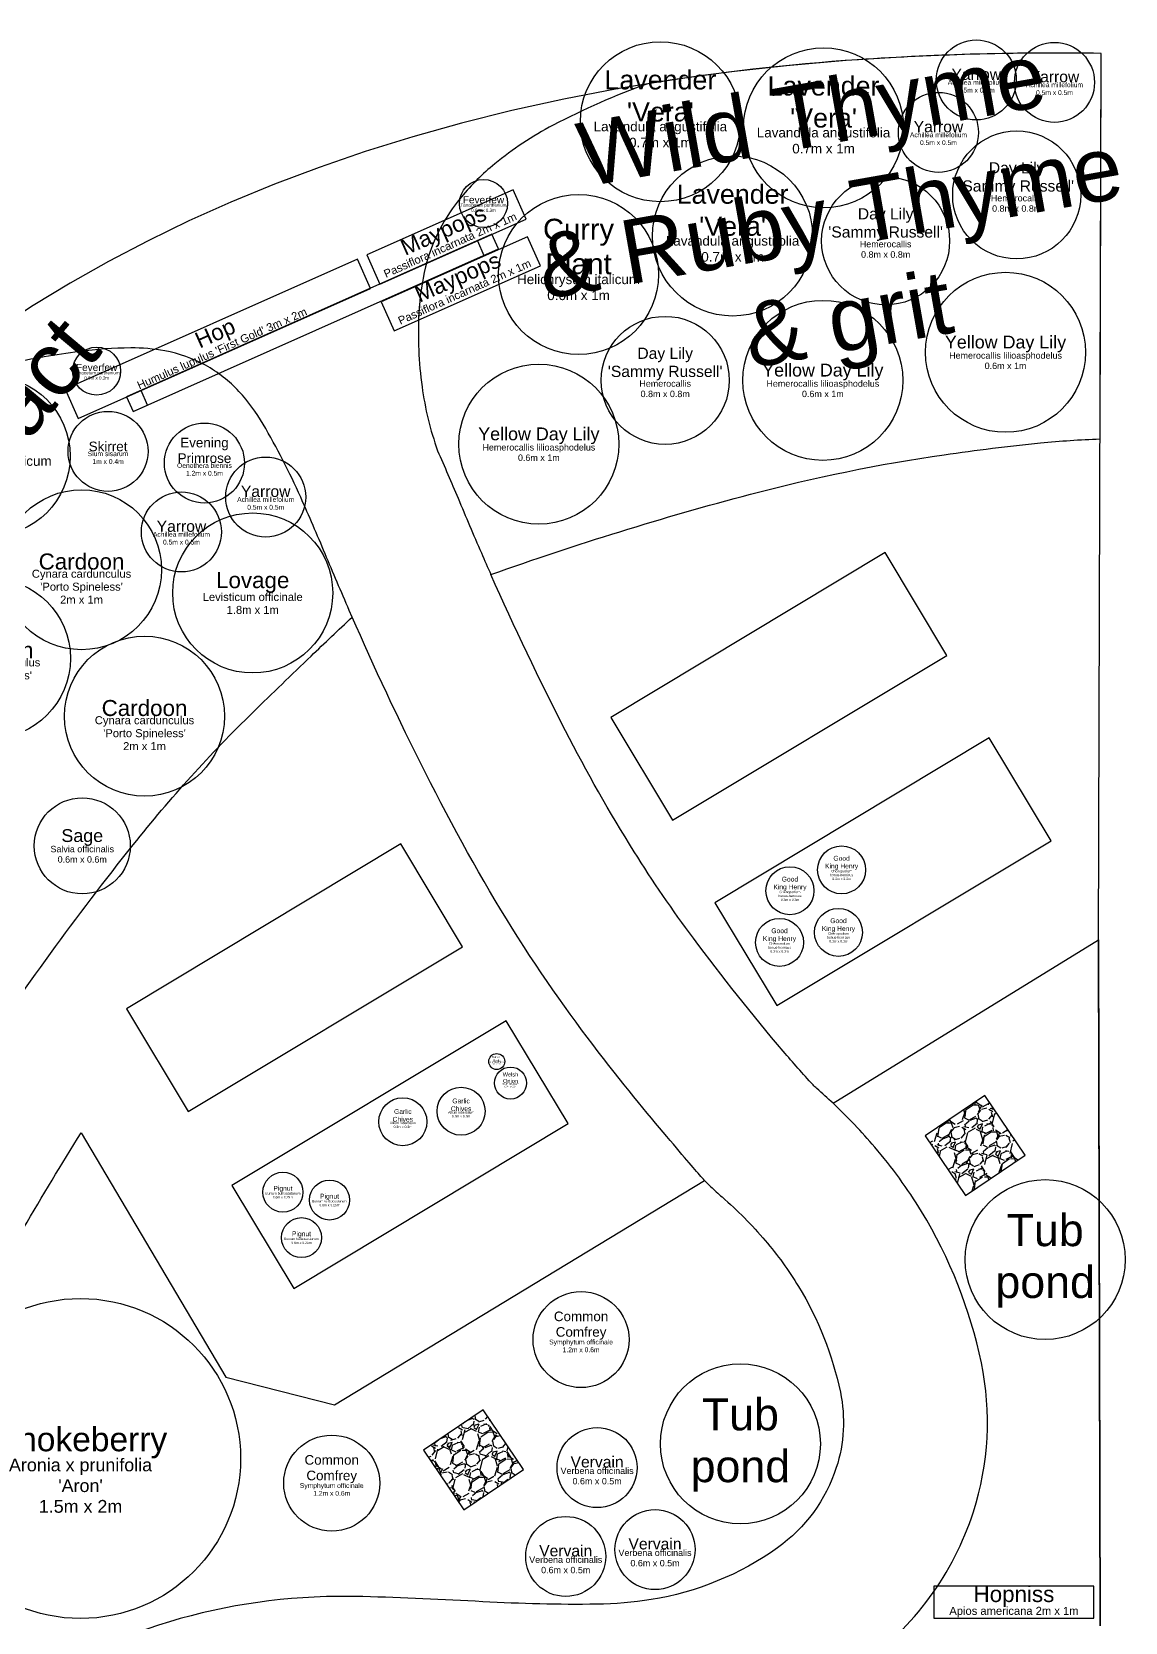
# Model space of a CAD drawing. Header units: metres. Extents: x -13.6 to 49.6, y 0.9 to 36.7.
# Drawn here: x 21.67 to 28.5, y 26.73 to 36.67 of the extents above; entities that cross this region are included whole.
import ezdxf

# ---------------------------------------------------------------- set-up
doc = ezdxf.new("R2010")
doc.units = ezdxf.units.M
for name, color, linetype, lineweight, true_color in [('Beds', 2, 'Continuous', 25, 0xffff00), ('Boundary', 1, 'Continuous', 25, 0xff0000), ('Ground cover', 253, 'Continuous', 25, 0xa0a0a4), ('Plant - Climber', 3, 'Continuous', 25, 0x00ff00), ('Plant - Perennial', 3, 'Continuous', 25, 0x00ff00), ('Plant - Shrub', 3, 'Continuous', 25, 0x00ff00), ('Structures', 4, 'Continuous', 25, 0x00ffff)]:
    doc.layers.add(name, color=color, linetype=linetype, lineweight=lineweight, true_color=true_color)
doc.styles.add('textstyle100', font='')
doc.styles.add('textstyle109', font='')
doc.styles.add('textstyle110', font='')
doc.styles.add('textstyle132', font='')
doc.styles.add('textstyle133', font='')
doc.styles.add('textstyle134', font='')
doc.styles.add('textstyle135', font='')
doc.styles.add('textstyle136', font='')
doc.styles.add('textstyle137', font='')
doc.styles.add('textstyle138', font='')
doc.styles.add('textstyle139', font='')
doc.styles.add('textstyle148', font='')
doc.styles.add('textstyle149', font='')
doc.styles.add('textstyle152', font='')
doc.styles.add('textstyle153', font='')
doc.styles.add('textstyle16', font='')
doc.styles.add('textstyle17', font='')
doc.styles.add('textstyle20', font='')
doc.styles.add('textstyle21', font='')
doc.styles.add('textstyle22', font='')
doc.styles.add('textstyle23', font='')
doc.styles.add('textstyle233', font='')
doc.styles.add('textstyle251', font='')
doc.styles.add('textstyle252', font='')
doc.styles.add('textstyle32', font='')
doc.styles.add('textstyle33', font='')
doc.styles.add('textstyle38', font='')
doc.styles.add('textstyle39', font='')
doc.styles.add('textstyle40', font='')
doc.styles.add('textstyle41', font='')
doc.styles.add('textstyle42', font='')
doc.styles.add('textstyle43', font='')
doc.styles.add('textstyle51', font='')
doc.styles.add('textstyle52', font='')
doc.styles.add('textstyle55', font='')
doc.styles.add('textstyle56', font='')
doc.styles.add('textstyle61', font='')
doc.styles.add('textstyle62', font='')
doc.styles.add('textstyle89', font='')
doc.styles.add('textstyle90', font='')
doc.styles.add('textstyle91', font='')
doc.styles.add('textstyle92', font='')
doc.styles.add('textstyle93', font='')
doc.styles.add('textstyle94', font='')
doc.styles.add('textstyle97', font='')
doc.styles.add('textstyle98', font='')
doc.styles.add('textstyle99', font='')
doc.styles.get('textstyle100').set_extended_font_data('Arial')
doc.styles.get('textstyle109').set_extended_font_data('Arial')
doc.styles.get('textstyle110').set_extended_font_data('Arial')
doc.styles.get('textstyle132').set_extended_font_data('Arial')
doc.styles.get('textstyle133').set_extended_font_data('Arial')
doc.styles.get('textstyle134').set_extended_font_data('Arial')
doc.styles.get('textstyle135').set_extended_font_data('Arial')
doc.styles.get('textstyle136').set_extended_font_data('Arial')
doc.styles.get('textstyle137').set_extended_font_data('Arial')
doc.styles.get('textstyle138').set_extended_font_data('Arial')
doc.styles.get('textstyle139').set_extended_font_data('Arial')
doc.styles.get('textstyle148').set_extended_font_data('Arial')
doc.styles.get('textstyle149').set_extended_font_data('Arial')
doc.styles.get('textstyle152').set_extended_font_data('Arial')
doc.styles.get('textstyle153').set_extended_font_data('Arial')
doc.styles.get('textstyle16').set_extended_font_data('Arial')
doc.styles.get('textstyle17').set_extended_font_data('Arial')
doc.styles.get('textstyle20').set_extended_font_data('Arial')
doc.styles.get('textstyle21').set_extended_font_data('Arial')
doc.styles.get('textstyle22').set_extended_font_data('Arial')
doc.styles.get('textstyle23').set_extended_font_data('Arial')
doc.styles.get('textstyle233').set_extended_font_data('Arial')
doc.styles.get('textstyle251').set_extended_font_data('Arial')
doc.styles.get('textstyle252').set_extended_font_data('Arial')
doc.styles.get('textstyle32').set_extended_font_data('Arial')
doc.styles.get('textstyle33').set_extended_font_data('Arial')
doc.styles.get('textstyle38').set_extended_font_data('Arial')
doc.styles.get('textstyle39').set_extended_font_data('Arial')
doc.styles.get('textstyle40').set_extended_font_data('Arial')
doc.styles.get('textstyle41').set_extended_font_data('Arial')
doc.styles.get('textstyle42').set_extended_font_data('Arial')
doc.styles.get('textstyle43').set_extended_font_data('Arial')
doc.styles.get('textstyle51').set_extended_font_data('Arial')
doc.styles.get('textstyle52').set_extended_font_data('Arial')
doc.styles.get('textstyle55').set_extended_font_data('Arial')
doc.styles.get('textstyle56').set_extended_font_data('Arial')
doc.styles.get('textstyle61').set_extended_font_data('Arial')
doc.styles.get('textstyle62').set_extended_font_data('Arial')
doc.styles.get('textstyle89').set_extended_font_data('Arial')
doc.styles.get('textstyle90').set_extended_font_data('Arial')
doc.styles.get('textstyle91').set_extended_font_data('Arial')
doc.styles.get('textstyle92').set_extended_font_data('Arial')
doc.styles.get('textstyle93').set_extended_font_data('Arial')
doc.styles.get('textstyle94').set_extended_font_data('Arial')
doc.styles.get('textstyle97').set_extended_font_data('Arial')
doc.styles.get('textstyle98').set_extended_font_data('Arial')
doc.styles.get('textstyle99').set_extended_font_data('Arial')

# ---------------------------------------------------------------- blocks, each defined once
blk = doc.blocks.new('Perennial - Helichrysum italicum')
at = {"layer": 'Plant - Perennial'}
blk.add_circle((0, 0), 0.5, dxfattribs=at)
at = {"layer": 'Plant - Perennial', "color": 30, "true_color": 0xff7f00, "insert": (0, -0.0002051534547789), "width": 100}
for s, char_height, attachment_point, style in [('Curry\\PPlant', 0.13, 8, 'textstyle90'), ('Helichrysum italicum\\P0.6m x 1m\\P', 0.06, 2, 'textstyle89')]:
    blk.add_mtext(s, dxfattribs=dict(at, char_height=char_height, attachment_point=attachment_point, style=style))
blk = doc.blocks.new('Perennial - Lavandula angustifolia')
at = {"layer": 'Plant - Perennial'}
blk.add_circle((0, -0.0002051534547789), 0.5, dxfattribs=at)
at = {"layer": 'Plant - Perennial', "color": 30, "true_color": 0xff7f00, "insert": (0, -0.0002051534547789), "width": 100}
for s, char_height, attachment_point, style in [("Lavender\\P'Vera'", 0.12, 8, 'textstyle98'), ('Lavandula angustifolia\\P0.7m x 1m\\P', 0.06, 2, 'textstyle97')]:
    blk.add_mtext(s, dxfattribs=dict(at, char_height=char_height, attachment_point=attachment_point, style=style))
blk = doc.blocks.new('Perennial - Verbena officinalis')
at = {"layer": 'Plant - Perennial'}
blk.add_circle((-1.42e-14, 0), 0.25, dxfattribs=at)
at = {"layer": 'Plant - Perennial', "insert": (0, 0), "line_spacing_factor": 0.971628}
for s, char_height, attachment_point, style in [('\\c32767;Verbena officinalis\\P0.6m x 0.5m', 0.04, 2, 'textstyle148'), ('\\c32767;Vervain', 0.07, 8, 'textstyle149')]:
    blk.add_mtext(s, dxfattribs=dict(at, char_height=char_height, attachment_point=attachment_point, style=style))
blk = doc.blocks.new('Perennial - Allium tuberosum')
at = {"layer": 'Plant - Perennial'}
blk.add_circle((0, 0), 0.15, dxfattribs=at)
at = {"layer": 'Plant - Perennial', "insert": (4.26e-14, 0), "line_spacing_factor": 0.971628}
for s, char_height, attachment_point, style in [('\\c32767;Allium tuberosum\\P0.3m x 0.3m', 0.015, 2, 'textstyle42'), ('\\c32767;Garlic\\PChives', 0.03, 8, 'textstyle43')]:
    blk.add_mtext(s, dxfattribs=dict(at, char_height=char_height, attachment_point=attachment_point, style=style))
blk = doc.blocks.new("Perennial - Hemerocallis 'Sammy Russell'")
at = {"layer": 'Plant - Perennial'}
blk.add_circle((0, 0), 0.4, dxfattribs=at)
at = {"layer": 'Plant - Perennial', "insert": (0, 0), "line_spacing_factor": 0.971628}
for s, char_height, attachment_point, style in [("\\c32767;Day Lily\\P'Sammy Russell'", 0.07, 8, 'textstyle92'), ('\\c32767;Hemerocallis\\P0.8m x 0.8m', 0.04, 2, 'textstyle91')]:
    blk.add_mtext(s, dxfattribs=dict(at, char_height=char_height, attachment_point=attachment_point, style=style))
blk = doc.blocks.new('Perennial - Symphytum officinale')
at = {"layer": 'Plant - Perennial'}
blk.add_circle((0, 0), 0.3, dxfattribs=at)
at = {"layer": 'Plant - Perennial', "insert": (1.42e-14, 0), "line_spacing_factor": 0.971628}
for s, char_height, attachment_point, style in [('\\c32767;Common\\PComfrey', 0.06, 8, 'textstyle137'), ('\\c32767;Symphytum officinale\\P1.2m x 0.6m', 0.03, 2, 'textstyle136')]:
    blk.add_mtext(s, dxfattribs=dict(at, char_height=char_height, attachment_point=attachment_point, style=style))
blk = doc.blocks.new('Perennial - Allium neapolitanum')
at = {"layer": 'Plant - Perennial'}
blk.add_circle((-7.1e-15, 0), 0.05, dxfattribs=at)
at = {"layer": 'Plant - Perennial', "color": 30, "true_color": 0xff7f00, "insert": (0, 0), "line_spacing_factor": 0.971628}
for s, char_height, attachment_point, style in [('\\c32767;Allium neapolitanum\\P0.3m x 0.1m', 0.007, 2, 'textstyle40'), ('Daffodil\\PGarlic', 0.013, 8, 'textstyle41')]:
    blk.add_mtext(s, dxfattribs=dict(at, char_height=char_height, attachment_point=attachment_point, style=style))
blk = doc.blocks.new('Structure - Small pond')
at = {"layer": 'Structures'}
blk.add_circle((0, 0), 0.5000000000000001, dxfattribs=at)
at = {"layer": 'Beds', "insert": (0, -0.3), "char_height": 0.2, "attachment_point": 8, "line_spacing_factor": 0.971628, "style": 'textstyle233'}
blk.add_mtext('\\c32767;Tub\\Ppond', dxfattribs=at)
blk = doc.blocks.new('Climber - Passiflora incarnata')
at = {"layer": 'Plant - Climber', "flags": 128}
blk.add_lwpolyline([(-0.5, 0), (0.5, 0), (0.5, 0.2000000000000028), (-0.5, 0.2000000000000028)], close=True, dxfattribs=at)
at = {"layer": 'Plant - Climber', "line_spacing_factor": 0.971628}
for s, insert, char_height, attachment_point, style in [('\\c32767;Maypops', (-0.0007978322259583, 0.0665547162195541), 0.1, 8, 'textstyle23'), ('\\c32767;Passiflora incarnata 2m x 1m', (0, 0.07), 0.05, 2, 'textstyle22')]:
    blk.add_mtext(s, dxfattribs=dict(at, insert=insert, char_height=char_height, attachment_point=attachment_point, style=style))
blk = doc.blocks.new('Perennial - Bunium bulbocastanum')
at = {"layer": 'Plant - Perennial'}
blk.add_circle((-4.26e-14, 0), 0.125, dxfattribs=at)
at = {"layer": 'Plant - Perennial', "insert": (0, 0), "line_spacing_factor": 0.971628}
for s, char_height, attachment_point, style in [('\\c32767;Bunium bulbocastanum\\P0.6m x 0.25m', 0.015, 2, 'textstyle51'), ('\\c32767;Pignut', 0.03, 8, 'textstyle52')]:
    blk.add_mtext(s, dxfattribs=dict(at, char_height=char_height, attachment_point=attachment_point, style=style))
blk = doc.blocks.new('Structure - Raised bed')
at = {"layer": 'Structures', "flags": 128}
blk.add_lwpolyline([(2, 0), (2, 0.75), (0, 0.75), (0, 0)], close=True, dxfattribs=at)
blk = doc.blocks.new('Perennial - Chenopodium bonus-henricus')
at = {"layer": 'Plant - Perennial'}
blk.add_circle((-4.26e-14, 0), 0.15, dxfattribs=at)
at = {"layer": 'Plant - Perennial', "insert": (0, 0), "line_spacing_factor": 0.971628}
for s, char_height, attachment_point, style in [('\\c32767;Good\\PKing Henry', 0.03, 8, 'textstyle56'), ('\\c32767;Chenopodium\\Pbonus-henricus\\P0.3m x 0.3m', 0.015, 2, 'textstyle55')]:
    blk.add_mtext(s, dxfattribs=dict(at, char_height=char_height, attachment_point=attachment_point, style=style))
blk = doc.blocks.new('Perennial - Achillea millefolium')
at = {"layer": 'Plant - Perennial'}
blk.add_circle((0, 0), 0.25, dxfattribs=at)
at = {"layer": 'Plant - Perennial', "insert": (3.6e-15, 0), "line_spacing_factor": 0.971628}
for s, char_height, attachment_point, style in [('\\c32767;Achillea millefolium\\P0.5m x 0.5m', 0.03, 2, 'textstyle32'), ('\\c32767;Yarrow', 0.07, 8, 'textstyle33')]:
    blk.add_mtext(s, dxfattribs=dict(at, char_height=char_height, attachment_point=attachment_point, style=style))
blk = doc.blocks.new('Perennial - Hemerocallis lilioasphodelus')
at = {"layer": 'Plant - Perennial'}
blk.add_circle((0, 0), 0.5, dxfattribs=at)
at = {"layer": 'Plant - Perennial', "insert": (0, 0), "line_spacing_factor": 0.971628}
for s, char_height, attachment_point, style in [('\\c32767;Yellow Day Lily', 0.08, 8, 'textstyle94'), ('\\c32767;Hemerocallis lilioasphodelus\\P0.6m x 1m', 0.04, 2, 'textstyle93')]:
    blk.add_mtext(s, dxfattribs=dict(at, char_height=char_height, attachment_point=attachment_point, style=style))
blk = doc.blocks.new('Gabion pillar')
at = {"layer": 'Structures'}
h = blk.add_hatch(dxfattribs=at)
h.set_pattern_fill('GRAVEL', color=256, scale=0.008, style=0, pattern_type=0)
h.set_pattern_definition([(228.0128, (0.146304, 0.2031999999999999), (-1.62560138127168, -1.828802247161007), [0.02733768, -2.70644]), (184.9697, (0.128016, 0.1828799999999999), (2.43840394449433, 0.2031985660309977), [0.0469124, -4.64432]), (132.5104, (0.08128, 0.178816), (2.031998521466535, -2.235202183396833), [0.03307856, -3.274776]), (267.2737, (0.002032, 0.128016), (0.2031991176662538, 4.063998692269312), [0.0427204, -4.229312]), (292.8337, (0, 0.085344), (-1.016002884440152, 2.438401386404089), [0.04189072, -4.147184]), (357.2737, (0.016256, 0.046736), (-4.063998692269312, 0.203199117666254), [0.0427204, -4.229312]), (37.6942, (0.058928, 0.044704), (-2.641601668899194, -2.031998188558791), [0.05649552, -5.593048]), (72.2553, (0.103632, 0.079248), (1.422402845237376, 4.470401296482912), [0.0533376, -5.280424]), (121.4296, (0.119888, 0.130048), (-1.625600418821158, 2.641596892797815), [0.04286504, -4.24364]), (175.2364, (0.0975360000000002, 0.1666239999999999), (2.235198244244355, -0.2031980930176923), [0.04893704, -2.397912]), (222.3974, (0.048768, 0.170688), (-2.438400073379178, -2.235197092050957), [0.06328624, -6.265344]), (138.8141, (0.2032, 0.125984), (-1.422399093937979, 1.21919812456992), [0.0216004, -2.138448]), (171.4692, (0.186944, 0.140208), (2.641595967647312, -0.4064010240036561), [0.04109456, -4.068368]), (225, (0.1463040000000001, 0.1463040000000001), (0, -0.2031998614960158), [0.02873672, -0.2586312]), (203.1986, (0.13208, 0.170688), (1.016003426047267, 0.4064017819445011), [0.01547528, -1.532048]), (291.8014, (0.117856, 0.164592), (-0.2032001425515607, 0.6096003926985492), [0.02188528, -1.072384]), (30.9638, (0.125984, 0.144272), (0.609599356384658, 0.4064003166928442), [0.0355456, -1.149304]), (161.5651, (0.156464, 0.1625600000000001), (0.4064001854544784, -0.2031996977972063), [0.02570296, -0.616872]), (16.3895, (0, 0.164592), (2.032001121117548, 0.6095987319974231), [0.03600704, -3.564704]), (70.3462, (0.034544, 0.174752), (-0.8127977350941195, -2.2351968390836), [0.03020792, -2.990576]), (293.1986, (0.156464, 0.2032), (-0.4064017819445012, 1.016003426047267), [0.0309504, -1.516576]), (343.6105, (0.168656, 0.174752), (-2.032001121117547, 0.6095987319974241), [0.03600704, -3.564704]), (339.4440000000001, (0, 0.038608), (-1.016001261140473, 0.4063995068840113), [0.0347228, -1.701416]), (294.7751, (0.032512, 0.026416), (-1.015997632290147, 2.235198962092534), [0.02909376, -2.880288]), (66.80140000000002, (0.1584960000000001, 0), (0.4064017819445014, 1.016003426047267), [0.0309504, -1.516576]), (17.354, (0.170688, 0.0284479999999999), (-2.641600142548797, -0.8127987740484506), [0.03406264, -3.372192]), (69.444, (0.058928, 0), (-0.4063995068840118, -1.016001261140473), [0.01736144, -1.718784]), (101.3099, (0.146304, 0), (-0.2031989970309879, 0.8127973968722094), [0.0103612, -1.02576]), (165.9638, (0.144272, 0.0101600000000001), (0.6096004283757743, -0.2031996483298913), [0.04189072, -0.795924]), (186.009, (0.103632, 0.02032), (2.031997003554237, 0.2031995254838277), [0.03882136, -3.843312]), (303.6901, (0.125984, 0.125984), (-0.2032000697045785, 0.4063996079385472), [0.02930592, -0.7033424]), (353.1571999999999, (0.14224, 0.1016), (3.454401428531477, -0.4064018201323907), [0.05116456, -5.06528]), (60.94540000000001, (0.19304, 0.095504), (-0.8127981092663276, -1.42239660886673), [0.02092064, -2.071152]), (90, (0.2032, 0.113792), (-0.2032, 0.2032), [0.012192, -0.191008]), (120.2564, (0.099568, 0.0264160000000001), (0.8127982773468891, -1.422399282598205), [0.02822936, -2.794712]), (48.01280000000001, (0.085344, 0.0508), (1.625601381271681, 1.828802247161006), [0.05467544, -2.679104]), (0, (0.12192, 0.0914399999999999), (0.2032, 0.2032), [0.052832, -0.150368]), (325.3047999999999, (0.174752, 0.09144), (-2.031996479276293, 1.422400135238783), [0.0321288, -3.180744]), (254.0546, (0.201168, 0.0731520000000001), (-0.2032005183761179, -0.8128019362562909), [0.02958632, -1.449736]), (207.646, (0.19304, 0.0447040000000001), (-3.860798643921818, -2.03200127797787), [0.0481716, -4.769]), (175.4261, (0.150368, 0.0223520000000001), (-2.6416006083798, 0.2031990168975569), [0.05096232, -5.045264]), (175.4261, (0.150368, 0.0223520000000001), (-2.6416006083798, 0.2031990168975569), [0.05096232, -5.045264])])
h.paths.add_polyline_path([(0, 0), (0.4499999999999993, 0), (0.4499999999999993, 0.4500000000000028), (0, 0.4500000000000028)], flags=0)
at = {"layer": 'Structures', "flags": 128}
blk.add_lwpolyline([(0, 0), (0.4499999999999993, 0), (0.4499999999999993, 0.4500000000000028), (0, 0.4500000000000028)], close=True, dxfattribs=at)
blk = doc.blocks.new('Structure - Gabion Tap')
at = {"layer": 'Structures'}
blk.add_blockref('Gabion pillar', (-3.6e-15, 0), dxfattribs=at)
blk = doc.blocks.new('Structure - Gabion Birdbath')
at = {"layer": 'Structures'}
blk.add_blockref('Gabion pillar', (0, -3.6e-15), dxfattribs=at)
blk = doc.blocks.new("Perennial - Cynara cardunculus 'Porto Spineless'")
at = {"layer": 'Plant - Perennial'}
blk.add_circle((0, 0), 0.5, dxfattribs=at)
at = {"layer": 'Plant - Perennial', "insert": (0, 0), "line_spacing_factor": 0.971628}
for s, char_height, attachment_point, style in [('\\c32767;Cardoon', 0.1, 8, 'textstyle61'), ("\\c32767;Cynara cardunculus\\P'Porto Spineless'^I\\P2m x 1m", 0.05, 2, 'textstyle62')]:
    blk.add_mtext(s, dxfattribs=dict(at, char_height=char_height, attachment_point=attachment_point, style=style))
blk = doc.blocks.new('Structure - Arch')
at = {"layer": 'Structures'}
for p, q in [((2.5, 0.0999999999999943), (0, 0.0999999999999943)), ((0, 0.0999999999999943), (0, 0)), ((0.1000000000000014, 0.0999999999999943), (0, 0.0999999999999943)), ((0, 0.0999999999999943), (0, 0)), ((0.1000000000000014, 0), (0.1000000000000014, 0.0999999999999943)), ((2.5, 0.0999999999999943), (2.399999999999999, 0.0999999999999943)), ((2.399999999999999, 0.0999999999999943), (2.399999999999999, 0)), ((2.5, 0), (2.5, 0.0999999999999943)), ((2.5, 0), (2.5, 0.0999999999999943)), ((0, 0), (2.5, 0)), ((0, 0), (0.1000000000000014, 0)), ((2.399999999999999, 0), (2.5, 0))]:
    blk.add_line(p, q, dxfattribs=at)
blk = doc.blocks.new("Shrub - Aronia x prunifolia 'Aron'")
at = {"layer": 'Plant - Shrub'}
blk.add_circle((0, 0), 1, dxfattribs=at)
at = {"layer": 'Plant - Shrub', "insert": (0, 0), "line_spacing_factor": 0.971628}
for s, char_height, attachment_point, style in [('\\c32767;Chokeberry', 0.15, 8, 'textstyle153'), ("\\c32767;Aronia x prunifolia\\P'Aron'\\P1.5m x 2m", 0.08, 2, 'textstyle152')]:
    blk.add_mtext(s, dxfattribs=dict(at, char_height=char_height, attachment_point=attachment_point, style=style))
blk = doc.blocks.new('Climber - Humulus lupulus')
at = {"layer": 'Plant - Climber', "flags": 128}
blk.add_lwpolyline([(-1, 0), (1, 0), (1, 0.2), (-1, 0.2)], close=True, dxfattribs=at)
at = {"layer": 'Plant - Climber', "insert": (0, 0.06), "line_spacing_factor": 0.971628}
for s, char_height, attachment_point, style in [('\\c32767;Hop', 0.1, 8, 'textstyle21'), ("\\c32767;Humulus lupulus 'First Gold' 3m x 2m", 0.05, 2, 'textstyle20')]:
    blk.add_mtext(s, dxfattribs=dict(at, char_height=char_height, attachment_point=attachment_point, style=style))
blk = doc.blocks.new('Climber - Apios americana')
at = {"layer": 'Plant - Climber', "flags": 128}
blk.add_lwpolyline([(-0.5, 0), (0.5, 0), (0.5, 0.2000000000000028), (-0.5, 0.2000000000000028)], close=True, dxfattribs=at)
at = {"layer": 'Plant - Climber', "insert": (0, 0.07), "line_spacing_factor": 0.971628}
for s, char_height, attachment_point, style in [('\\c32767;Hopniss', 0.1, 8, 'textstyle17'), ('\\c32767;Apios americana 2m x 1m', 0.05, 2, 'textstyle16')]:
    blk.add_mtext(s, dxfattribs=dict(at, char_height=char_height, attachment_point=attachment_point, style=style))
blk = doc.blocks.new('Perennial - Levisticum officinale')
at = {"layer": 'Plant - Perennial'}
blk.add_circle((0, 0), 0.5, dxfattribs=at)
at = {"layer": 'Plant - Perennial', "insert": (0, 0), "line_spacing_factor": 0.971628}
for s, char_height, attachment_point, style in [('\\c32767;Lovage', 0.1, 8, 'textstyle99'), ('\\c32767;Levisticum officinale\\P1.8m x 1m', 0.05, 2, 'textstyle100')]:
    blk.add_mtext(s, dxfattribs=dict(at, char_height=char_height, attachment_point=attachment_point, style=style))
blk = doc.blocks.new('Perennial - Sium sisarum')
at = {"layer": 'Plant - Perennial'}
blk.add_circle((-1.42e-14, 0), 0.25, dxfattribs=at)
at = {"layer": 'Plant - Perennial', "insert": (0, 0), "line_spacing_factor": 0.971628}
for s, char_height, attachment_point, style in [('\\c32767;Sium sisarum\\P1m x 0.4m', 0.03, 2, 'textstyle134'), ('\\c32767;Skirret', 0.06, 8, 'textstyle135')]:
    blk.add_mtext(s, dxfattribs=dict(at, char_height=char_height, attachment_point=attachment_point, style=style))
blk = doc.blocks.new('Perennial - Allium fistulosum')
at = {"layer": 'Plant - Perennial'}
blk.add_circle((0, 0), 0.1, dxfattribs=at)
at = {"layer": 'Plant - Perennial', "color": 30, "true_color": 0xff7f00, "insert": (7.1e-15, 0), "line_spacing_factor": 0.971628}
for s, char_height, attachment_point, style in [('\\H0.01;Allium fistulosum\\P0.3m x 0.2m', 0.007, 2, 'textstyle38'), ('Welsh\\POnion', 0.025, 8, 'textstyle39')]:
    blk.add_mtext(s, dxfattribs=dict(at, char_height=char_height, attachment_point=attachment_point, style=style))
blk = doc.blocks.new('Perennial - Oenothera biennis')
at = {"layer": 'Plant - Perennial'}
blk.add_circle((-1.42e-14, 0), 0.25, dxfattribs=at)
at = {"layer": 'Plant - Perennial', "insert": (0, 0), "line_spacing_factor": 0.971628}
for s, char_height, attachment_point, style in [('\\c32767;Evening\\PPrimrose', 0.06, 8, 'textstyle110'), ('\\c32767;Oenothera biennis\\P1.2m x 0.5m', 0.03, 2, 'textstyle109')]:
    blk.add_mtext(s, dxfattribs=dict(at, char_height=char_height, attachment_point=attachment_point, style=style))
blk = doc.blocks.new('Perennial - Tanacetum parthenium')
at = {"layer": 'Plant - Perennial'}
blk.add_circle((0, 0), 0.15, dxfattribs=at)
at = {"layer": 'Plant - Perennial', "insert": (4.26e-14, 0), "line_spacing_factor": 0.971628}
for s, char_height, attachment_point, style in [('\\c32767;Tanacetum parthenium\\P0.6m x 0.3m', 0.02, 2, 'textstyle138'), ('\\c32767;Feverfew', 0.045, 8, 'textstyle139')]:
    blk.add_mtext(s, dxfattribs=dict(at, char_height=char_height, attachment_point=attachment_point, style=style))
blk = doc.blocks.new('Perennial - Salvia officinalis')
at = {"layer": 'Plant - Perennial'}
blk.add_circle((0, 0), 0.3, dxfattribs=at)
at = {"layer": 'Plant - Perennial', "insert": (1.42e-14, 0), "line_spacing_factor": 0.971628}
for s, char_height, attachment_point, style in [('\\c32767;Sage', 0.08, 8, 'textstyle133'), ('\\c32767;Salvia officinalis\\P0.6m x 0.6m', 0.04, 2, 'textstyle132')]:
    blk.add_mtext(s, dxfattribs=dict(at, char_height=char_height, attachment_point=attachment_point, style=style))

msp = doc.modelspace()

# ---------------------------------------------------------------- linework, layer by layer
at = {"layer": 'Beds', "flags": 128}
msp.add_lwpolyline([(25.51678379848945, 36.34893641173113, 0.0347346355032177), (24.92468438043098, 36.08964537830136, 0.0514363407562959), (24.56024250903827, 35.84826959430615, 0.0466887352781622), (24.35203312537378, 35.64185207570525, 0.0552749399367639), (24.21496308513635, 35.43533991363117, 0.0583703726535823), (24.12873681817739, 35.20551223385151, 0.0484937187470979), (24.08597048818623, 34.91347269284357, 0.0461604832351912), (24.10601573687466, 34.45569602643122, 0.0513706335783654), (24.20340394371689, 34.05542251717468, -0.0048414942348602), (24.33094640197346, 33.75869326675637, 0.0035338366445085), (24.47693137539976, 33.4165939713516, 0.001892630569286), (24.53634157162967, 33.28145475480623, -0.0209652739387269), (26.15820591371305, 33.78382810545465, -0.0288001836236965), (27.36981461286666, 34.03052995465687, -0.0106024200788911), (27.9707174034226, 34.10425521899205, -0.0172245820055634), (28.34261718863683, 34.12899726621757), (28.34970316412246, 36.53875569492827, 0.0204981980640643), (26.83295940412932, 36.49944183434164, 0.0234799091717501)], format="xyb", close=True, dxfattribs=at)
for points in [[(21.29441369947366, 30.2132548960266, -0.0205430562644306), (22.3012710319722, 31.5922497853111, -0.0314059638428733), (23.05026802696985, 32.42158765233765, -0.002276953977518), (23.4128405480738, 32.77239772186994, -0.0032454839022841), (23.66991692924035, 33.01569453136996), (23.65166800679401, 33.05751128945579, -0.0035338366445052), (23.50068991042509, 33.41131140447533, 0.0060952077660542), (23.34790141911117, 33.76433347728813, 0.0268467691104183), (23.11311495780175, 34.22162682600088, 0.0545187138885139), (22.96222865252634, 34.42558233371702, 0.0810294930687262), (22.75258641153905, 34.58937103948684, 0.0801855219581729), (22.49930503276634, 34.67938956896864, 0.0471477798680168), (22.28591717938908, 34.69805098606127, 0.031212321537691), (21.96353487937179, 34.67564197239496, 0.0204755725427653), (21.52627110050593, 34.59934467976355, 0.0154014368935693)], [(26.67434190387932, 29.97741436090348, 0.0097870409574538), (26.57220445320539, 30.07005647831538, -0.0269231041992428), (26.54928822613143, 30.09231977895368, -0.010847148967658), (26.36345036192136, 30.30236675009357, -0.015471261216147), (25.80181739895846, 31.00881734817961, -0.0203525671030755), (25.43180167461048, 31.54961067069427, -0.0214673955570425), (25.00300245035141, 32.30477825574283, -0.01388034192533), (24.53634157162968, 33.28145475480622)], [(26.85017615449737, 26.46611980826258, 0.1610464366920872), (27.55118531558383, 27.42282028374024, 0.1304423976034336), (27.60119074839855, 28.35504503190739, 0.0856835827692073), (27.22675738352939, 29.30133918667355, 0.0398615604543711), (26.935189668702, 29.70341486484351, 0.0268673848911415), (26.67434190387932, 29.97741436090348), (28.3334099730963, 30.99785952819521), (28.34363963728221, 26.7108282070376)], [(19.77741239451132, 25.30331325522752, -0.0082731695856253), (20.36593971658569, 26.76048493187023, -0.0139644760321876), (20.75269400528758, 27.60752978962645, -0.0134373311672329), (21.26954919312622, 28.59279173184509, -0.010736685120517), (21.97520059678794, 29.79310111412623), (22.88055721354516, 28.26618620197945), (23.56007432104503, 28.0923097656486), (25.87177113837496, 29.49427154863321, 0.0168262448474819), (25.90987808366889, 29.45590196917728, 0.0095175050910181), (25.98071335910643, 29.39172154216538, -0.0366640667454721), (26.25096064162928, 29.11875202310383, -0.0398615604543717), (26.45841930298747, 28.83266382569412, -0.0856835827692081), (26.72018831258965, 28.17110289943424, -0.1304423976034341), (26.69491529174573, 27.6999513831793, -0.1610464366920849), (26.32791493826804, 27.19908858114629, -0.1156183626086026), (25.53739403615285, 26.87518437928794, -0.036587559717216), (25.19819803082313, 26.84610765540718, -0.0174615300479567), (24.485783580648, 26.86217430814446, 0.0075451069300246), (23.73712817695561, 26.89391995107763, 0.0185299015652748), (23.43193979492018, 26.89093897988225, 0.0753229415345688), (22.32536154122656, 26.66986581813799, 0.0901367665965803)]]:
    msp.add_lwpolyline(points, format="xyb", dxfattribs=at)
at = {"layer": 'Beds'}
msp.add_open_spline([(25.87177113837496, 29.49427154863321), (25.83356085397698, 29.53542631524713), (25.68039698861141, 29.71630167867408), (24.65210873906261, 30.93063516654281), (23.93659530541357, 32.40641193161913), (23.66991692924035, 33.01569453136997)], degree=3, knots=[7.490863800048823, 7.490863800048823, 7.490863800048823, 7.490863800048823, 8, 9, 9.977532920452163, 9.977532920452163, 9.977532920452163, 9.977532920452163], dxfattribs=at)
at = {"layer": 'Boundary'}
for p, q in [((28.33332740487008, 30.96978019324911), (28.34970316412246, 36.53875569492827)), ((28.34363963728221, 26.7108282070376), (28.33332740487008, 30.96978019324911))]:
    msp.add_line(p, q, dxfattribs=at)
msp.add_open_spline([(28.34970316412246, 36.53875569492827), (19.39422426304677, 36.67378364043551), (16.34902203174347, 24.64473640222089), (12.29398501562755, 16.77401657887254), (7.405850522197507, 9.920233028635451), (5.549575205316998, 8.478082890139481), (3.336371129317563, 5.257184923314956)], degree=3, dxfattribs=at)

# ---------------------------------------------------------------- block references
at = {"layer": 'Plant - Climber', "rotation": 24}
msp.add_blockref('Climber - Humulus lupulus', (22.87013980766815, 34.66330622486075), dxfattribs=at)
at = {"layer": 'Plant - Climber'}
msp.add_blockref('Climber - Apios americana', (27.80482593807451, 26.75975748916193), dxfattribs=at)
at = {"layer": 'Plant - Perennial'}
for name, p in [('Perennial - Lavandula angustifolia', (25.59556025265363, 36.11203025798577)), ('Perennial - Achillea millefolium', (27.56944110924888, 36.37261578889977)), ('Perennial - Achillea millefolium', (28.05821304379185, 36.35757665245229)), ('Perennial - Lavandula angustifolia', (26.61515220115116, 36.07389862035739)), ('Perennial - Achillea millefolium', (27.33316652807059, 36.04488794048186)), ("Perennial - Hemerocallis 'Sammy Russell'", (27.82196070716736, 35.65419276509227)), ('Perennial - Lavandula angustifolia', (26.04673434607791, 35.39767127673068)), ('Perennial - Tanacetum parthenium', (24.49018372376414, 35.6006996187716)), ("Perennial - Hemerocallis 'Sammy Russell'", (27.00317004448641, 35.36676329839128)), ('Perennial - Helichrysum italicum', (25.08422961343944, 35.15704509357105)), ('Perennial - Hemerocallis lilioasphodelus', (27.75233507546609, 34.67073071731172)), ('Perennial - Hemerocallis lilioasphodelus', (26.61070196285826, 34.49532308988211)), ("Perennial - Hemerocallis 'Sammy Russell'", (25.62563852554858, 34.49532308988211)), ('Perennial - Tanacetum parthenium', (22.0726367376964, 34.55288027875518)), ('Perennial - Hemerocallis lilioasphodelus', (24.83608386205609, 34.096785974024)), ('Perennial - Helichrysum italicum', (21.40716075203156, 34.02159029178662)), ('Perennial - Sium sisarum', (22.14407843795789, 34.05166856468157)), ('Perennial - Oenothera biennis', (22.74658408596449, 33.97838704474817)), ('Perennial - Achillea millefolium', (23.12914187526756, 33.76592497217953)), ("Perennial - Cynara cardunculus 'Porto Spineless'", (21.97835644730969, 33.31176196778637)), ('Perennial - Achillea millefolium', (22.6027720996059, 33.54785749369113)), ('Perennial - Levisticum officinale', (23.04804907772961, 33.16656010410442)), ("Perennial - Cynara cardunculus 'Porto Spineless'", (21.41002756383697, 32.75754258885442)), ("Perennial - Cynara cardunculus 'Porto Spineless'", (22.37195875968992, 32.396138434609)), ('Perennial - Salvia officinalis', (21.9829148949244, 31.58601687994321)), ('Perennial - Chenopodium bonus-henricus', (26.72797577016177, 31.43582618276154)), ('Perennial - Chenopodium bonus-henricus', (26.40520234520223, 31.30541267772739)), ('Perennial - Chenopodium bonus-henricus', (26.33999559268517, 30.98263925276787)), ('Perennial - Chenopodium bonus-henricus', (26.70827240458835, 31.04540841824769)), ('Perennial - Allium neapolitanum', (24.5727945429888, 30.23808954500187)), ('Perennial - Allium fistulosum', (24.65886280064728, 30.10375567114893)), ('Perennial - Allium tuberosum', (24.35025031973356, 29.92767270588904)), ('Perennial - Allium tuberosum', (23.98610381406819, 29.86163577480983)), ('Perennial - Bunium bulbocastanum', (23.23677636922763, 29.42140734130462)), ('Perennial - Bunium bulbocastanum', (23.52812185351428, 29.37254956626902)), ('Perennial - Bunium bulbocastanum', (23.35284672840694, 29.13731189836181)), ('Perennial - Symphytum officinale', (25.1, 28.5)), ('Perennial - Verbena officinalis', (25.2, 27.7)), ('Perennial - Symphytum officinale', (23.54181265549507, 27.6029025208931)), ('Perennial - Verbena officinalis', (25.56191821305185, 27.18778655492473)), ('Perennial - Verbena officinalis', (25.00398981481545, 27.14461352410882))]:
    msp.add_blockref(name, p, dxfattribs=at)
at = {"layer": 'Plant - Perennial', "rotation": 24}
for p in [(24.3, 35.3), (24.38972477521221, 35.00731263678463)]:
    msp.add_blockref('Climber - Passiflora incarnata', p, dxfattribs=at)
at = {"layer": 'Plant - Shrub'}
msp.add_blockref("Shrub - Aronia x prunifolia 'Aron'", (21.97215895203606, 27.75695799871995), dxfattribs=at)
at = {"layer": 'Structures'}
for name, p, rotation in [('Structure - Arch', (22.3, 34.3), 24), ('Structure - Raised bed', (25.67126851743896, 31.74562244605223), 31), ('Structure - Raised bed', (26.32252045650003, 30.58784122105476), 31), ('Structure - Raised bed', (22.64486888537038, 29.92540384065103), 31), ('Structure - Raised bed', (23.30401940561378, 28.82015738646041), 31), ('Structure - Gabion Tap', (27.50164150407068, 29.40092292398397), 34.00000000000001), ('Structure - Gabion Birdbath', (24.36725309438514, 27.43657924411464), 34.00000000000001)]:
    msp.add_blockref(name, p, dxfattribs=dict(at, rotation=rotation))
for p in [(28, 29), (26.09552202507765, 27.84865230973011)]:
    msp.add_blockref('Structure - Small pond', p, dxfattribs=at)

# ---------------------------------------------------------------- texts
at = {"layer": 'Ground cover', "char_height": 0.4, "attachment_point": 5, "line_spacing_factor": 0.971628}
for s, insert, rotation, style in [('Wild Thyme\\P& Ruby Thyme\\P& grit', (26.66420010026803, 35.45925104626244), 9.999999999999998, 'textstyle252'), ('Marjoram compact', (20.52214074855053, 32.99480875910388), 50, 'textstyle251')]:
    msp.add_mtext(s, dxfattribs=dict(at, insert=insert, rotation=rotation, style=style))

doc.saveas('drawing.dxf')
